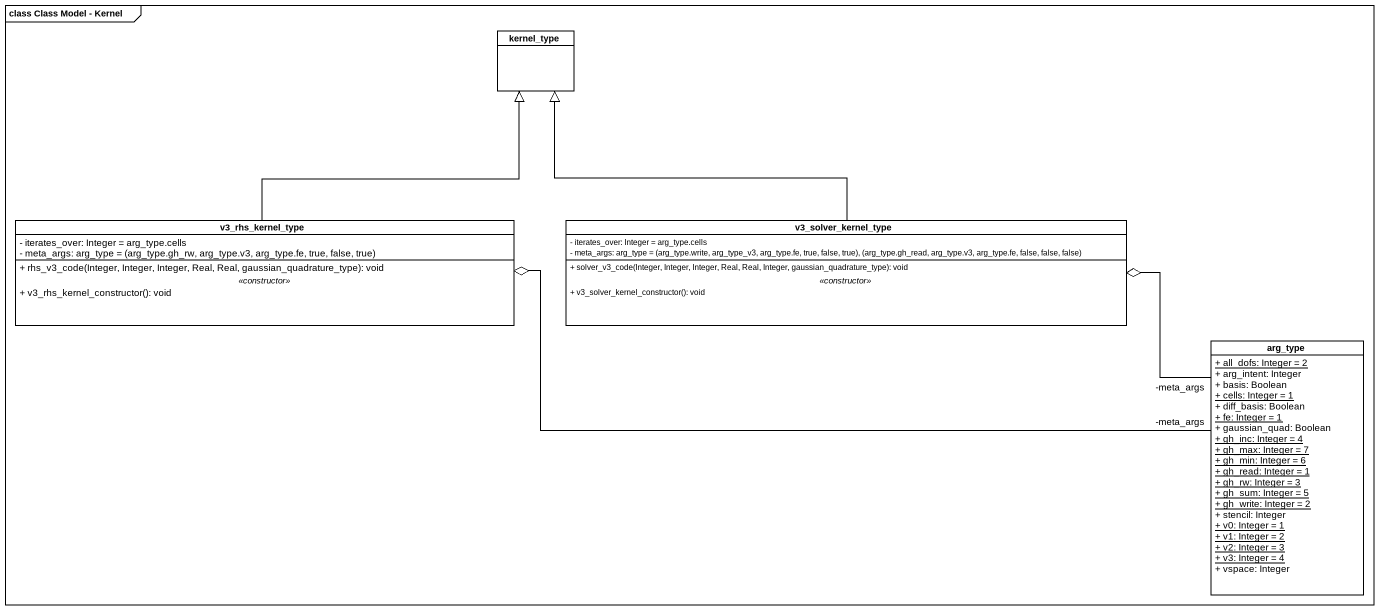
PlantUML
@startuml
mainframe class Class Model - Kernel
hide circle
hide empty members
skinparam classAttributeIconSize 0
class kernel_type
class v3_rhs_kernel_type {
  - iterates_over: Integer = arg_type.cells
  {field} - meta_args: arg_type = (arg_type.gh_rw, arg_type.v3, arg_type.fe, true, false, true)
  --
  + rhs_v3_code(Integer, Integer, Integer, Real, Real, gaussian_quadrature_type): void
  .. <<constructor>> ..
  + v3_rhs_kernel_constructor(): void
}
class v3_solver_kernel_type {
  - iterates_over: Integer = arg_type.cells
  {field} - meta_args: arg_type = (arg_type.write, arg_type_v3, arg_type.fe, true, false, true), (arg_type.gh_read, arg_type.v3, arg_type.fe, false, false, false)
  --
  + solver_v3_code(Integer, Integer, Integer, Real, Real, Integer, gaussian_quadrature_type): void
  .. <<constructor>> ..
  + v3_solver_kernel_constructor(): void
}
class arg_type {
  {static} + all_dofs: Integer = 2
  + arg_intent: Integer
  + basis: Boolean
  {static} + cells: Integer = 1
  + diff_basis: Boolean
  {static} + fe: Integer = 1
  + gaussian_quad: Boolean
  {static} + gh_inc: Integer = 4
  {static} + gh_max: Integer = 7
  {static} + gh_min: Integer = 6
  {static} + gh_read: Integer = 1
  {static} + gh_rw: Integer = 3
  {static} + gh_sum: Integer = 5
  {static} + gh_write: Integer = 2
  + stencil: Integer
  {static} + v0: Integer = 1
  {static} + v1: Integer = 2
  {static} + v2: Integer = 3
  {static} + v3: Integer = 4
  + vspace: Integer
}
v3_rhs_kernel_type -up-|> kernel_type
v3_solver_kernel_type -up-|> kernel_type
arg_type "-meta_args" -left-o v3_rhs_kernel_type
arg_type "-meta_args" -left-o v3_solver_kernel_type
@enduml
